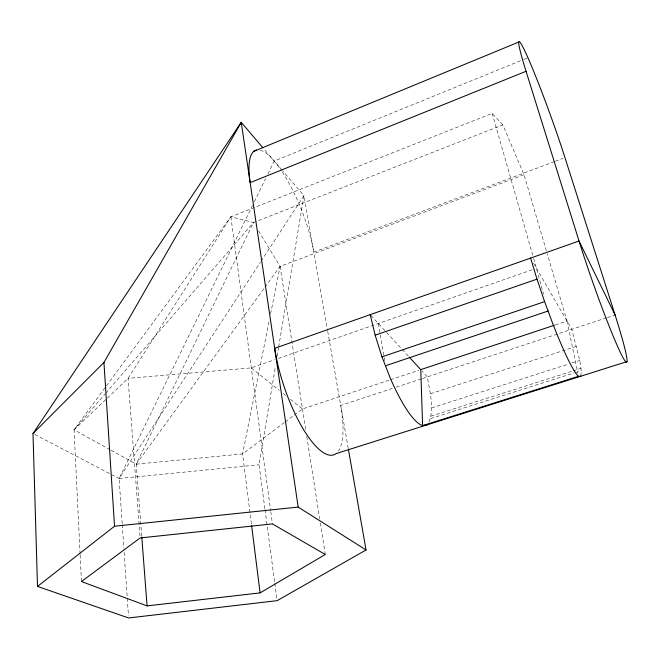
<?xml version="1.0" encoding="UTF-8"?>
<svg xmlns="http://www.w3.org/2000/svg" width="660" height="660" viewBox="0 0 660 660"><rect width="100%" height="100%" fill="white"/><g stroke="black" fill="none" stroke-linecap="round" stroke-linejoin="round"><path stroke-width="0.49" stroke-dasharray="3.3 2.47" d="M580.891 376.192L581.279 370.689L579.76 360.451L571.791 329.29L533.552 263.175M428.917 422.045C434.8 407.798 429.445 391.512 427.408 376.885L422.087 371.093M264.883 508.72L259.042 464.78L275.476 366.25M277.175 356.095L278.528 347.968M278.693 346.945L303.938 195.591L282.802 171.023M269 321.841L242.583 453.923L251.46 524.428M270.608 313.78L280.087 266.392L258.274 230.406M141.727 536.06L136.224 464.178L253.481 222.511L502.813 124.888L524.015 174.727L546.975 252.829M122.174 523.619L119.105 478.508L252.499 205.466M254.314 201.762L265.617 178.629M267.877 174.001L274.213 161.04L523.165 59.697M502.813 124.888L492.154 113.396L230.86 216.818L128.065 378.361L107.349 398.087M34.815 434.47L119.105 478.508L260.551 262.012M261.113 261.146L303.938 195.591L327.55 330.305M110.995 450.219L136.224 464.178L264.371 287.999M264.974 287.166L280.087 266.392L524.015 174.727M80.091 553.856L74.052 429.776L105.781 386.686M106.392 385.861L230.86 216.818L253.481 222.511L255.082 225.142M110.096 449.716L74.052 429.776L105.08 393.938M105.757 393.154L253.481 222.511M74.052 429.776L106.606 398.788M284.411 422.499L242.583 453.923L136.224 464.178M285.227 421.888L293.436 415.726M294.253 415.107L302.453 408.952L389.474 380.036M524.122 59.309L527.942 57.758M554.375 161.609L313.846 252.103A73.945 21.302 68.8 0 0 282.521 172.285M555.34 161.246L563.038 158.35M139.986 535.904L128.065 378.361L251.311 367.867L274.585 359.741M278.471 358.388L534.559 268.95M390.448 379.714L418.803 370.293M555.324 324.935L567.022 321.049L547.264 253.82M392.345 388.443L340.717 405.463A79.794 25.072 71.3 0 1 338.448 451.028M396.239 387.156L421.567 378.807M422.54 378.493L606.433 317.873M607.398 317.559L615.095 315.018M430.435 393.739L576.51 346.318M431.566 407.954L567.98 364.221M571.906 362.967L579.76 360.451M430.848 416.171L572.113 371.2M573.094 370.887L580.94 368.387M430.633 418.555L574.431 372.867M575.413 372.553L581.279 370.689M119.105 478.508L259.042 464.78M251.311 367.867L279.279 390.332M283.272 393.541L285.673 395.472M290.466 399.325L302.453 408.952M370.903 315.373L408.589 356.392M282.142 170.255L263.653 148.648M492.154 113.396L533.395 257.416M533.676 258.406L543.51 294.137M567.022 321.049L577.88 373.296M327.723 331.32L348.158 447.901M378.37 323.499L384.623 360.756M280.087 266.392L305.811 430.32M306.768 436.425L319.704 518.867M320.339 522.943L325.289 554.491M230.86 216.818L270.641 510.659M270.781 511.681L272.44 523.916M265.023 509.743L274.659 582.285M274.799 583.308L276.837 598.636M122.248 524.65L123.857 548.229M124.129 552.329L128.469 615.904M80.141 554.879L81.436 581.542M260.155 150.175A73.945 21.302 68.8 0 1 281.333 170.494"/><path stroke-width="0.99" d="M348.332 448.915L366.044 549.97L277.109 600.674L128.609 617.958L37.496 586.418L33 433.521L103.942 362.455L241.23 122.323L262.993 147.873M33 433.521L241.23 122.323L298.18 507.086L366.044 549.97M37.496 586.418L114.535 526.226L298.18 507.086M260.089 592.886L325.289 554.491L272.44 523.916L140.143 537.949L81.436 581.542L147.064 605.888L260.089 592.886L251.592 525.442M253.869 151.288L518.801 42.042M526.053 71.296L579.026 241.015A86.468 5.354 70.6 0 0 620.821 353.356A86.468 5.354 70.6 0 0 615.095 315.018L564.96 157.624A79.637 4.488 70.1 0 0 526.853 55.316A79.637 4.488 70.1 0 0 526.053 71.296L250.157 182.655A73.945 21.302 68.8 0 1 256.402 150.043M427.622 424.669L422.614 425.642A81.898 19.223 71 0 1 390.159 377.842L381.983 356.846L375.152 335.181L537.009 279.139L530.607 258.085M381.983 356.846L544.615 301.637L552.791 323.722A85.404 8.704 70.7 0 0 578.506 376.315L580.891 376.192M385.465 365.788L548.097 311.041M409.266 357.134L420.758 369.641L554.351 325.256M578.506 376.315L422.614 425.642L420.758 369.641M627 361.606L335.94 453.667A79.794 25.072 71.3 0 1 302 426.929A79.794 25.072 71.3 0 1 274.684 348.315L579.026 241.015L615.095 315.018M537.009 279.139L544.615 301.637M370.227 314.63L375.152 335.181M141.801 537.083L147.064 605.888M103.942 362.455L114.535 526.226"/></g></svg>
